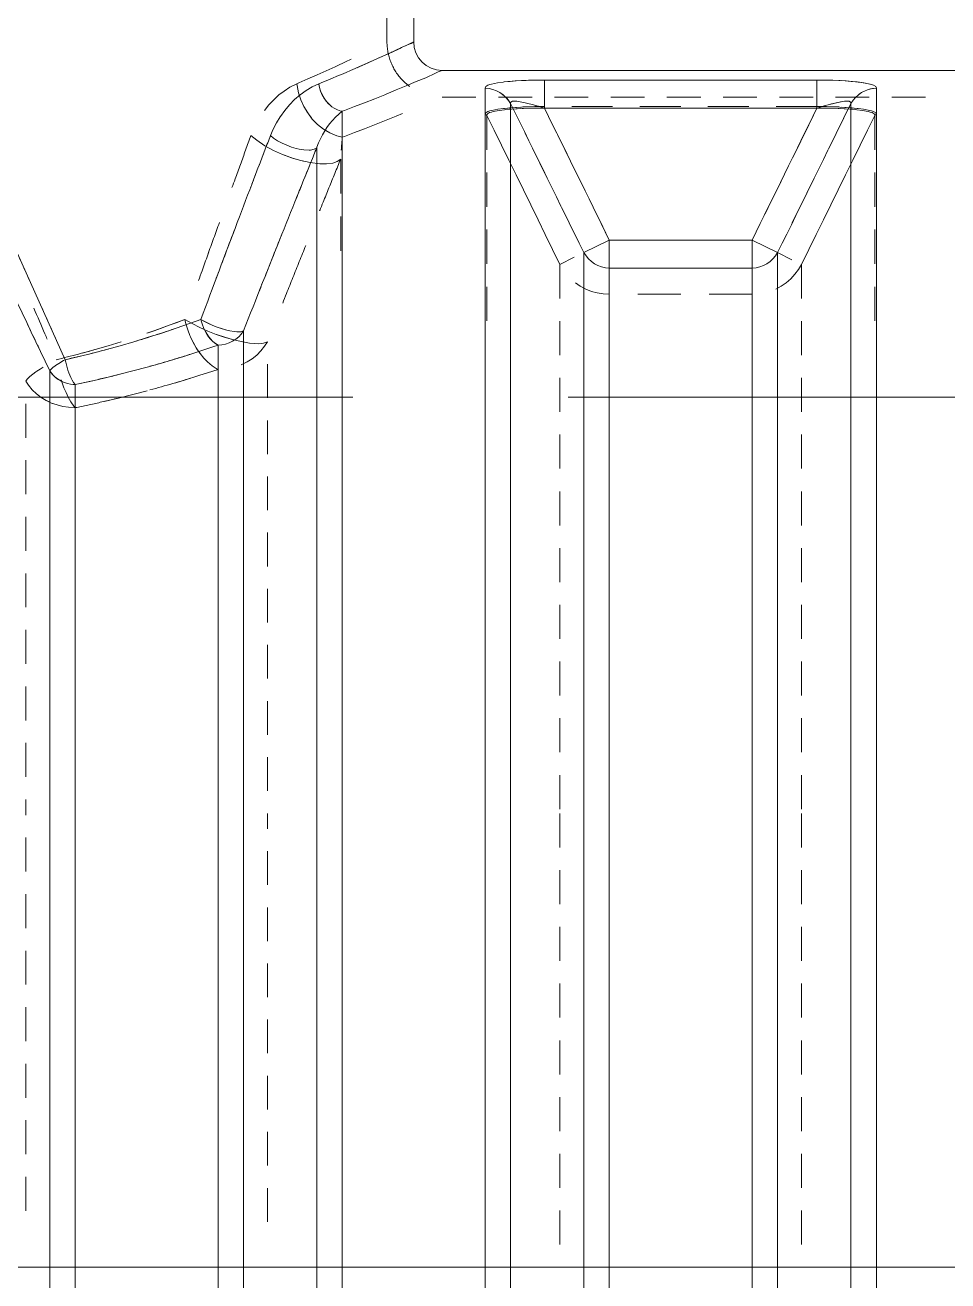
# Model space of a CAD drawing. Header units: millimetres. Extents: x -6181 to 191287, y -8583 to 23546.
# Drawn here: x 90645 to 91181, y 8587 to 9316 of the extents above; entities that cross this region are included whole.
import ezdxf

# ---------------------------------------------------------------- set-up
doc = ezdxf.new("R2010")
doc.units = ezdxf.units.MM
doc.header["$MEASUREMENT"] = 0
doc.linetypes.add('DASHED', pattern=[0.75, 0.5, -0.25])
doc.layers.add('1735-DT-5BR-SEC_BB$0$X--MEP Services', color=251, linetype='Continuous', lineweight=9)
doc.layers.add('W--ELV-1', color=250, linetype='DASHED', lineweight=9)

# ---------------------------------------------------------------- blocks, each defined once
blk = doc.blocks.new('1735-DT-5BR-SEC_BB$0$SPHU30-365 PE TANK (1160x1800) ELEV')
at = {"layer": '1735-DT-5BR-SEC_BB$0$X--MEP Services'}
blk.add_line((-1026.22, 580), (1026.22, 580), dxfattribs=at)
at = {"layer": '1735-DT-5BR-SEC_BB$0$X--MEP Services', "elevation": 0}
blk.add_lwpolyline([(-115.62, 1160, -0.414187), (-129.43, 1173.81), (-129.43, 1222.6, 0.414187), (-143.24, 1236.4), (-633.35, 1236.4, 0.414187), (-647.16, 1222.6), (-647.16, 1173.81, -0.414187), (-660.96, 1160)], format="xyb", dxfattribs=at)
at = {"layer": '1735-DT-5BR-SEC_BB$0$X--MEP Services'}
for points in [[(-131.35, 1152.17, -0.005594), (-131.82, 1152.53, -0.04617), (-135.39, 1155.78, -0.022686), (-136.97, 1157.69, -0.021924), (-138.37, 1159.73, -0.023017), (-139.57, 1161.88, -0.023506), (-140.57, 1164.15, -0.024986), (-141.35, 1166.49, -0.024511), (-141.92, 1168.89, -0.022383), (-142.26, 1171.34, -0.023517), (-142.38, 1173.81), (-142.38, 1191.11)], [(-175.42, 1153.49, 0.01157), (-140.4, 1168.67, -0.011703), (-140.01, 1168.85, 0.000364), (-129.43, 1173.81)], [(-80.62, 19.89, 0.004872), (-82.47, 16.09), (-82.47, 1143.87, 0.261802), (-94.82, 1151.39), (-94.82, 3.43), (-164.04, 3.43)], [(-94.82, 1151.39), (-94.49, 1152.16), (-93.49, 1152.76), (-92.52, 1153.09), (-91.74, 1153.32), (-88.78, 1153.98), (-86.04, 1154.35), (-85.55, 1154.4), (-82.67, 1154.68), (-79.69, 1154.9), (-76.69, 1155.07), (-74.85, 1155.15), (-71.9, 1155.24), (-68.96, 1155.29), (-66.01, 1155.31), (-66.01, 1141.61, -0.000346), (-34.61, 1077.73), (-46.96, 1071.67, 0.262552), (-34.61, 1064.18), (34.61, 1064.18, 0.261599), (46.96, 1071.67)], [(-66.02, 1155.3), (66.01, 1155.3), (66.01, 1141.61, 0.00043), (34.61, 1077.73), (46.96, 1071.67), (46.96, 88.33, 0.00039), (80.62, 19.89)], [(94.82, 6.71), (93.24, 6.85), (91.68, 7.25), (90.18, 7.88), (88.74, 8.7), (87.38, 9.7), (86.14, 10.81), (85.01, 12.04), (84.67, 12.46), (83.74, 13.77), (82.94, 15.14), (82.47, 16.09), (82.47, 1143.87, -0.262734), (94.82, 1151.39), (94.82, 3.43), (164.04, 3.43)], [(46.96, 1071.67, -0.00036), (82.47, 1143.87), (82.49, 1144.33), (82.32, 1144.66), (81.55, 1145.03), (79.81, 1145.05), (77.38, 1144.67), (76.99, 1144.6), (74.84, 1144.15), (73.01, 1143.73), (71.41, 1143.32), (69.97, 1142.9), (68.57, 1142.45), (67.14, 1141.98), (66.01, 1141.61), (-66.01, 1141.61), (-67.54, 1142.12), (-68.95, 1142.58), (-70.35, 1143.01), (-71.83, 1143.43), (-73.47, 1143.84), (-75.38, 1144.27), (-76.99, 1144.6), (-79.43, 1145.01), (-79.82, 1145.05), (-81.55, 1145.03), (-82.32, 1144.66), (-82.49, 1144.33), (-82.47, 1143.87, -0.000402), (-46.96, 1071.67), (-46.96, 88.33)], [(-215.97, 1107.37, 0.00072), (-217.5, 1103.16, -0.00072), (-215.97, 1107.37, -0.001021), (-213.43, 1114.38, -0.000274), (-210.87, 1121.38, -0.000432), (-208.32, 1128.38), (-205.47, 1126.1), (-201.55, 1123.48), (-197.4, 1121.21), (-193.06, 1119.26), (-188.61, 1117.64), (-184.11, 1116.31), (-183.07, 1116.06)], [(-208.32, 1128.38, 0.000589), (-210.87, 1121.38, 0.000589), (-213.43, 1114.37)], [(-208.51, 1103.17, -0.000983), (-206.9, 1107.37, -0.000426), (-204.22, 1114.38, 0.000163), (-201.54, 1121.38)], [(-167.65, 1110.07, 0.000171), (-170.48, 1103.1, 0.000171), (-167.65, 1110.07, -0.000172), (-164.81, 1117.03), (-164.81, 1100.33)], [(-341.33, 1089.29, 0.00183), (-305.82, 1014.44), (-305.49, 1014.93), (-304.84, 1015.6), (-304.1, 1016.19), (-303.32, 1016.72), (-303.04, 1016.91), (-302.25, 1017.42), (-301.46, 1017.92), (-300.68, 1018.41), (-299.88, 1018.89), (-299.08, 1019.35), (-298.28, 1019.8, -0.001751), (-331.99, 1094.8)], [(-170.48, 1103.1, 0.000171), (-173.3, 1096.13, 0.000704), (-174.99, 1091.95)], [(-288.2, 0), (-288.2, 360.76, 0.006422), (-291.14, 512.5, -0.01745), (-293.47, 580), (-483.11, 580), (-483.11, 1007.81), (-482.34, 1008.82), (-481.66, 1009.94), (-481.65, 1009.95), (-481.04, 1011.11), (-480.49, 1012.29), (-480.01, 1013.5), (-479.57, 1014.74), (-479.2, 1015.99), (-478.86, 1017.25), (-478.57, 1018.52), (-478.31, 1019.8, 0.001751), (-444.6, 1094.8)], [(-232, 1062.86, 0.00023), (-233.68, 1058.15, 0.000647), (-232.01, 1062.85, -0.000388), (-229.2, 1070.69, -0.000388), (-226.4, 1078.51, -0.000139), (-223.58, 1086.34)], [(-214.91, 1086.34, 0.000383), (-217.88, 1078.51, 0.000383), (-220.83, 1070.68, 0.000383), (-223.78, 1062.85)], [(-193.32, 1080.59, 0.000379), (-196.44, 1072.8, 0.000379), (-199.55, 1064.99, 0.000379), (-202.65, 1057.19)], [(-181.74, 1075.21, 0.000379), (-184.86, 1067.43, 0.000759), (-187.97, 1059.65, 0.00038), (-191.07, 1051.87)], [(-313.51, 1044.77, 0.000232), (-308.15, 1032.29, 0.001157), (-307.08, 1029.79)], [(-317.72, 1039.36, 0.000448), (-311.78, 1026.9, -0.00112), (-310.59, 1024.4)], [(-303.47, 510.09, -0.016949), (-305.82, 580), (-305.82, 1014.44), (-305.02, 1013.24), (-304.06, 1012.14), (-302.98, 1011.14), (-301.78, 1010.27), (-300.49, 1009.51), (-299.14, 1008.88), (-297.75, 1008.4), (-297.25, 1008.26), (-295.83, 1007.98), (-294.4, 1007.83), (-293.47, 1007.81), (-294.25, 1008.82), (-294.93, 1009.94), (-294.94, 1009.95), (-295.55, 1011.11), (-296.1, 1012.29), (-296.58, 1013.5), (-297.01, 1014.74), (-297.39, 1015.99), (-297.73, 1017.25), (-298.02, 1018.52), (-298.28, 1019.8), (-291.59, 1021.34), (-284.93, 1022.98), (-278.29, 1024.72), (-271.68, 1026.55), (-265.09, 1028.47), (-258.53, 1030.48), (-251.99, 1032.57), (-247.85, 1033.95), (-241.36, 1036.17), (-234.9, 1038.48), (-232.56, 1039.34), (-232.27, 1038.22), (-231.82, 1036.76), (-231.27, 1035.33), (-231.13, 1034.99), (-230.46, 1033.58), (-229.69, 1032.2), (-228.81, 1030.89), (-227.83, 1029.67), (-226.75, 1028.57), (-225.55, 1027.61), (-224.25, 1026.82)], [(-263.88, 1028.84, 0.003339), (-258.62, 1030.46, 0.002748), (-253.37, 1032.13, 0.002558), (-248.14, 1033.85, 0.001315), (-245.02, 1034.91)], [(-302.78, 1019.8, 0.00323), (-297.28, 1021.13, 0.003086), (-291.81, 1022.53, 0.003241), (-286.35, 1024.01, 0.001245), (-283.09, 1024.92)], [(-298.28, 1019.8, 0.002382), (-292.5, 1021.13, 0.00593), (-280.9, 1024.02, 0.00186), (-277.55, 1024.92)], [(-257.24, 1016.6, 0.002451), (-251.71, 1018.17, 0.001881), (-246.19, 1019.8, 0.002054), (-240.68, 1021.47, 0.001242), (-237.38, 1022.51)], [(-271.66, 1012.78, -0.001784), (-275.28, 1011.89, -0.002807), (-281.33, 1010.46, -0.00293), (-287.4, 1009.1, -0.00281), (-293.48, 1007.81), (-294.25, 1008.82), (-294.93, 1009.94), (-294.94, 1009.95), (-295.55, 1011.11), (-296.1, 1012.29), (-296.58, 1013.5), (-297.01, 1014.74), (-297.01, 1014.74)], [(-257.24, 1005.13, 0.002617), (-251.71, 1006.66, 0.002622), (-246.19, 1008.25, 0.002625), (-240.68, 1009.88, 0.002191), (-237.39, 1010.89)], [(-271.67, 1001.41, -0.002898), (-275.29, 1000.54, -0.002813), (-281.33, 999.14, -0.002813), (-287.4, 997.82, -0.003354), (-293.48, 996.56), (-294.11, 997.33), (-295.56, 999.39), (-296.82, 1001.58), (-297.93, 1003.87), (-298.91, 1006.22), (-299.45, 1007.65), (-300.28, 1010.01)]]:
    blk.add_lwpolyline(points, format="xyb", dxfattribs=at)
for points in [[(-129.43, 1173.81), (-130.72, 1173), (-132.45, 1172.38), (-135.36, 1171.04), (-136.19, 1170.62), (-136.79, 1170.32), (-141.36, 1168.23), (-142.08, 1167.91), (-146.67, 1165.85), (-151.25, 1163.78), (-155.84, 1161.74), (-156.86, 1161.3)], [(-142.38, 1173.81), (-142.38, 1173.81)], [(-186.06, 1153.49), (-185.1, 1153.9), (-180.68, 1155.82), (-176.27, 1157.77), (-171.87, 1159.74), (-167.49, 1161.73), (-166.8, 1162.04), (-162.43, 1164.07), (-159.7, 1165.36)], [(-198.85, 1128.38), (-197.54, 1131.44), (-195.95, 1134.54), (-194.11, 1137.53), (-194.02, 1137.66), (-191.94, 1140.54), (-189.65, 1143.26), (-187.15, 1145.81), (-184.47, 1148.13), (-181.6, 1150.21), (-178.59, 1152.01), (-175.4, 1153.51), (-175.06, 1151.7), (-174.52, 1149.9), (-173.77, 1148.16), (-172.84, 1146.5), (-171.73, 1144.96), (-170.46, 1143.57), (-169.04, 1142.36), (-168.04, 1141.69), (-166.4, 1140.85), (-164.67, 1140.29), (-164.04, 1140.15), (-164.04, 3.43)], [(-176.39, 16.09), (-176.39, 1122.53), (-176.3, 1122.79), (-175.54, 1124.82), (-174.66, 1126.8), (-173.67, 1128.74), (-172.71, 1130.4), (-171.52, 1132.24), (-170.22, 1134.02), (-168.82, 1135.71), (-167.32, 1137.31), (-165.73, 1138.79), (-164.04, 1140.15), (-162.97, 1140.55), (-158.08, 1142.41), (-153.2, 1144.3), (-148.34, 1146.23), (-143.49, 1148.2), (-142.72, 1148.51), (-137.89, 1150.54), (-133.07, 1152.56), (-128.23, 1154.54), (-123.57, 1156.39), (-118.81, 1158.6), (-117.51, 1159.29), (-115.62, 1160)], [(-116.49, 1160), (-41.36, 1160)], [(-115.63, 1160), (892.21, 1160)], [(-186.04, 1153.51), (-186.36, 1153.37), (-189.39, 1151.82), (-192.27, 1149.98), (-194.71, 1148.09), (-197.25, 1145.76), (-199.62, 1143.23), (-201.78, 1140.51), (-201.81, 1140.48)], [(-186.04, 1153.51), (-185.93, 1152.68), (-185.21, 1149.18), (-184.11, 1145.76), (-182.63, 1142.46), (-180.78, 1139.34), (-178.57, 1136.43), (-176.64, 1134.39)], [(-175.4, 1153.51), (-175.2, 1152.28), (-174.75, 1150.52), (-174.1, 1148.81), (-173.85, 1148.28), (-172.92, 1146.63), (-171.79, 1145.08), (-170.5, 1143.68)], [(-66.01, 1155.3), (-67.83, 1155.3), (-70.77, 1155.26), (-73.71, 1155.2), (-76.68, 1155.08), (-77.22, 1155.05), (-80.22, 1154.87), (-83.19, 1154.63), (-83.81, 1154.57)], [(66.01, 1155.31), (66.01, 1155.31)], [(66.01, 1155.3), (67.83, 1155.3), (70.76, 1155.26), (73.71, 1155.2), (76.68, 1155.08), (77.22, 1155.05), (80.22, 1154.87), (83.18, 1154.63), (86.03, 1154.35), (86.69, 1154.27), (89.44, 1153.86), (92.52, 1153.09), (93.49, 1152.77), (94.49, 1152.15), (94.82, 1151.39)], [(86.41, 1148.4), (87.65, 1149.24), (89.02, 1149.98), (90.44, 1150.58), (91.89, 1151.02), (93.36, 1151.29), (94.82, 1151.39), (94.49, 1152.16), (93.49, 1152.76), (92.52, 1153.09), (91.74, 1153.32), (88.78, 1153.98), (86.03, 1154.35), (85.54, 1154.4), (82.67, 1154.68), (79.69, 1154.9), (77.89, 1155.01)], [(-115.63, 1147.06), (-99.28, 1147.06)], [(-82.47, 1143.87), (-83.22, 1145.12), (-84.13, 1146.3), (-85.19, 1147.39), (-86.37, 1148.37), (-87.66, 1149.24), (-88.99, 1149.96)], [(-88.39, 1147.06), (-72.04, 1147.06)], [(-61.15, 1147.06), (-44.81, 1147.06)], [(-33.91, 1147.06), (-17.57, 1147.06)], [(-6.67, 1147.06), (9.67, 1147.06)], [(20.57, 1147.06), (36.91, 1147.06)], [(47.81, 1147.06), (64.15, 1147.06)], [(82.47, 1143.87), (82.48, 1144.33), (82.32, 1144.66), (81.55, 1145.03), (79.81, 1145.05), (79.42, 1145.01), (76.99, 1144.6), (75.38, 1144.27), (73.47, 1143.84), (72.77, 1143.66)], [(75.05, 1147.06), (91.39, 1147.06)], [(102.28, 1147.06), (118.63, 1147.06)], [(-164.55, 1121.29), (-164.47, 1122.35), (-164.39, 1123.41), (-164.31, 1124.48), (-164.24, 1125.29), (-164.15, 1126.35), (-164.07, 1127.41), (-164.04, 1127.66), (-166.7, 1128.31), (-170.02, 1129.66), (-173.14, 1131.52), (-176.01, 1133.8), (-178.57, 1136.43), (-179.12, 1137.09), (-181.2, 1139.99)], [(-164.04, 1127.65), (-163.03, 1128.02), (-158.14, 1129.84), (-153.26, 1131.68), (-148.39, 1133.56), (-143.54, 1135.49), (-142.77, 1135.81), (-137.94, 1137.78), (-134.88, 1139.04)], [(-94.82, 1138.64), (-94.49, 1139.39), (-93.49, 1139.99), (-92.47, 1140.32), (-91.61, 1140.55), (-88.65, 1141.18), (-85.92, 1141.54), (-85.44, 1141.59), (-82.57, 1141.86), (-79.59, 1142.08), (-77.88, 1142.17)], [(-77.56, 1141.47), (-79.2, 1141.39), (-82.1, 1141.22), (-84.9, 1140.99), (-85.37, 1140.95), (-88.03, 1140.63), (-90.91, 1140.04), (-91.77, 1139.81), (-92.74, 1139.5), (-93.73, 1138.91), (-94.05, 1138.17), (-94.24, 1138.42), (-94.46, 1138.54)], [(-83.38, 1116.52), (-86.94, 1123.74), (-90.49, 1130.95), (-94.05, 1138.17), (-94.05, 1121.57)], [(-94.05, 1138.17), (-94.05, 1138.17)], [(-66.01, 1142.47), (-67.74, 1142.46), (-70.68, 1142.43), (-73.62, 1142.36), (-76.59, 1142.25), (-77.1, 1142.22), (-80.11, 1142.04), (-83.07, 1141.82), (-83.8, 1141.75)], [(-66.01, 1141.61), (-67.67, 1141.63), (-70.53, 1141.63), (-73.39, 1141.6), (-76.28, 1141.52), (-76.79, 1141.5), (-79.71, 1141.37), (-82.6, 1141.18), (-83.32, 1141.12)], [(-33.01, 1142.47), (-52.81, 1142.47)], [(0, 1142.47), (-19.81, 1142.47)], [(33, 1142.47), (13.2, 1142.47)], [(83.8, 1141.75), (83.07, 1141.82), (80.11, 1142.04), (77.1, 1142.22), (76.59, 1142.25), (73.61, 1142.36), (70.67, 1142.43), (67.74, 1142.46), (66.01, 1142.47), (46.21, 1142.47)], [(56.58, 1122.45), (59.72, 1128.84), (62.87, 1135.22), (66.01, 1141.61), (67.67, 1141.63), (70.53, 1141.63), (73.39, 1141.6), (76.28, 1141.52), (76.79, 1141.5), (79.71, 1141.37), (82.6, 1141.18), (83.32, 1141.12)], [(82.47, 1143.87), (78.91, 1136.65), (75.36, 1129.43), (71.8, 1122.21)], [(94.05, 1138.17), (93.73, 1138.91), (92.74, 1139.5), (91.76, 1139.81), (90.91, 1140.04), (88.02, 1140.63), (85.37, 1140.95), (84.9, 1140.99), (82.1, 1141.22), (79.2, 1141.39), (77.55, 1141.47)], [(94.82, 1138.64), (94.49, 1139.39), (93.49, 1139.99), (92.47, 1140.32), (91.61, 1140.55), (88.65, 1141.18), (85.92, 1141.54), (85.44, 1141.59), (82.57, 1141.86), (79.59, 1142.08), (77.87, 1142.17)], [(82.47, 1143.87), (82.47, 1143.87)], [(83.38, 1116.52), (86.94, 1123.74), (90.49, 1130.95), (94.05, 1138.17), (94.05, 1121.57)], [(94.05, 1138.17), (94.16, 1138.32)], [(94.05, 1138.17), (94.05, 1138.17)], [(94.69, 1138.61), (94.51, 1138.58), (94.35, 1138.48)], [(94.82, 1138.63), (94.82, 1138.63)], [(-176.64, 1134.39), (-176.64, 1134.39)], [(-64.7, 1107.78), (-68.25, 1115), (-71.8, 1122.22), (-75.36, 1129.43)], [(-50.3, 1109.67), (-53.44, 1116.06), (-56.58, 1122.45), (-59.73, 1128.83), (-59.73, 1128.84)], [(-76.28, 1102.09), (-79.83, 1109.31), (-83.39, 1116.52), (-86.94, 1123.73)], [(76.27, 1102.09), (79.83, 1109.31), (83.38, 1116.52), (86.94, 1123.73)], [(-164.82, 1117.03), (-166.45, 1115.86), (-168.67, 1115.09), (-171.71, 1114.74), (-172.09, 1114.72), (-174.94, 1114.76), (-179.59, 1115.3), (-184.12, 1116.31), (-187.62, 1117.32), (-192.08, 1118.87), (-192.08, 1118.88)], [(-164.81, 1117.03), (-164.81, 1117.03)], [(-94.05, 1110.5), (-94.05, 1093.9)], [(50.3, 1109.67), (47.16, 1103.29), (44.02, 1096.9), (40.88, 1090.51)], [(50.3, 1109.67), (50.3, 1109.67)], [(64.7, 1107.78), (61.15, 1100.56), (57.6, 1093.33), (54.05, 1086.11)], [(94.05, 1110.5), (94.05, 1093.9)], [(-76.28, 1102.09), (-72.73, 1094.87), (-69.18, 1087.65), (-65.63, 1080.43)], [(-76.28, 1102.09), (-76.28, 1102.09)], [(76.28, 1102.09), (72.72, 1094.87), (69.18, 1087.65), (65.63, 1080.43)], [(76.28, 1102.09), (76.28, 1102.09)], [(-34.61, 1077.73), (-37.75, 1084.12), (-40.89, 1090.51), (-44.02, 1096.89)], [(-44.02, 1096.89), (-44.02, 1096.89)], [(-46.96, 1071.67), (-50.5, 1078.89), (-54.05, 1086.12), (-57.6, 1093.34)], [(-164.81, 1089.21), (-164.81, 1072.51)], [(-69.18, 1087.65), (-65.63, 1080.43), (-62.08, 1073.21), (-58.54, 1065.99), (-58.54, 1049.49)], [(69.17, 1087.65), (65.63, 1080.43), (62.08, 1073.21), (58.54, 1065.99), (58.54, 1049.49)], [(-94.05, 1082.84), (-94.05, 1066.24)], [(-34.61, 1077.73), (34.61, 1077.73)], [(34.61, 1077.72), (34.61, 82.28), (-34.61, 82.28)], [(-34.61, 82.28), (-34.61, 1077.72)], [(94.05, 1082.84), (94.05, 1066.24)], [(46.96, 1071.67), (53.9, 1068.26)], [(-58.54, 1065.99), (-51.59, 1069.4)], [(58.54, 1065.99), (57.1, 1063.53), (55.35, 1061.17), (53.34, 1059.01), (51.11, 1057.08), (48.67, 1055.4), (48.62, 1055.37), (46.02, 1054)], [(58.54, 1065.99), (58.54, 1065.99)], [(-94.05, 1055.17), (-94.05, 1038.58)], [(-34.61, 1051.48), (-34.68, 1051.48), (-37.59, 1051.65), (-40.48, 1052.13), (-43.32, 1052.92), (-46.06, 1054.01), (-48.68, 1055.4), (-51.05, 1057.03)], [(94.05, 1055.17), (94.05, 1038.58)], [(0, 1051.48), (-20.77, 1051.48)], [(34.61, 1051.48), (13.84, 1051.48)], [(34.61, 1051.48), (34.61, 1051.48)], [(-233.12, 1023.01), (-234.78, 1025.5), (-236.28, 1028.17), (-237.58, 1030.91), (-237.86, 1031.57), (-238.92, 1034.34), (-239.8, 1037.16), (-240.34, 1039.34), (-242.58, 1038.48), (-248.71, 1036.17), (-254.86, 1033.95), (-258.78, 1032.58), (-258.78, 1032.58)], [(-240.35, 1039.33), (-241.6, 1038.84), (-244.55, 1037.73), (-247.5, 1036.62), (-249.21, 1035.99), (-252.17, 1034.91), (-255.15, 1033.85), (-258.12, 1032.81)], [(-240.34, 1039.34), (-240.34, 1039.34)], [(-240.34, 1039.34), (-236.84, 1037.32), (-233.06, 1035.38), (-229.17, 1033.63), (-225.22, 1032.08), (-221.21, 1030.71), (-217.18, 1029.54), (-216.97, 1029.49)], [(-232.56, 1039.34), (-232.56, 1039.35)], [(-232.56, 1039.34), (-230.75, 1038.3), (-228.8, 1037.3), (-226.79, 1036.4), (-224.75, 1035.59), (-222.68, 1034.89), (-220.6, 1034.29), (-220.49, 1034.26)], [(-58.54, 1038.49), (-58.54, 1022)], [(58.54, 1038.49), (58.54, 1022)], [(-271.22, 1028.48), (-277.48, 1026.56), (-283.76, 1024.72), (-290.08, 1022.99)], [(-224.25, 1026.83), (-224.47, 1026.93), (-225.77, 1027.74), (-226.93, 1028.76), (-227.8, 1029.71), (-228.73, 1030.92), (-229.55, 1032.22), (-230.28, 1033.58), (-230.3, 1033.61)], [(-213.05, 1017.32), (-210.47, 1018.56), (-210.19, 1018.71), (-207.75, 1020.26), (-205.49, 1022.07), (-203.46, 1024.11), (-201.67, 1026.35), (-200.33, 1028.5), (-202.15, 1027.76), (-204.54, 1027.52), (-206.66, 1027.63), (-208.95, 1027.88), (-213.12, 1028.58), (-217.18, 1029.54), (-221.03, 1030.66), (-225.04, 1032.01), (-225.06, 1032.02)], [(-211.91, 1033.75), (-211.91, 1033.75)], [(-200.33, 1028.49), (-200.33, 1028.49)], [(-224.25, 1026.83), (-226.75, 1025.98), (-233.57, 1023.73), (-240.42, 1021.56), (-244.76, 1020.22), (-251.65, 1018.18), (-258.56, 1016.23), (-265.5, 1014.36), (-272.46, 1012.58), (-279.45, 1010.89), (-286.45, 1009.3), (-293.47, 1007.81)], [(-236.22, 1028.11), (-236.11, 1027.9), (-234.65, 1025.29), (-232.96, 1022.82), (-231.06, 1020.5), (-229.44, 1018.83), (-227.16, 1016.87), (-224.64, 1015.28), (-224.25, 1015.09), (-226.78, 1014.25), (-233.6, 1012.06), (-240.45, 1009.94), (-244.77, 1008.65), (-244.78, 1008.65)], [(-299.18, 1008.92), (-300.02, 1009.27), (-301.33, 1009.98), (-302.56, 1010.82), (-303.69, 1011.77), (-304.7, 1012.83), (-305.56, 1014), (-305.82, 1014.44), (-305.49, 1014.93), (-304.84, 1015.6), (-304.1, 1016.19), (-303.32, 1016.72), (-303.04, 1016.91), (-302.25, 1017.42), (-301.49, 1017.91)], [(-302.78, 1019.8), (-302.78, 1019.8)], [(-200.33, 1001.29), (-200.33, 1017.61)], [(-317.4, 1009.41), (-316.74, 1010.37), (-315.5, 1011.66), (-314.07, 1012.8), (-312.54, 1013.84), (-312, 1014.19), (-310.48, 1015.19), (-309, 1016.13)], [(-304.58, 998.65), (-307.14, 999.82), (-307.54, 1000.03), (-309.98, 1001.52), (-312.25, 1003.26), (-314.3, 1005.23), (-316.1, 1007.42), (-317.4, 1009.41), (-316.74, 1010.37), (-315.5, 1011.66), (-314.07, 1012.8), (-312.54, 1013.84), (-312, 1014.19), (-310.48, 1015.19), (-309, 1016.13)], [(-224.25, 1015.09), (-224.25, 1015.09)], [(-58.54, 1011), (-58.54, 994.51)], [(58.54, 1011), (58.54, 994.51)], [(-317.4, 1009.41), (-317.4, 1009.41)], [(-309.61, 1001.27), (-307.54, 1000.03), (-304.96, 998.81), (-302.28, 997.85), (-299.52, 997.16), (-296.73, 996.73), (-293.91, 996.56), (-293.47, 996.56), (-294.11, 997.33), (-295.56, 999.39), (-296.82, 1001.58), (-297.93, 1003.87), (-298.91, 1006.22), (-299.46, 1007.65), (-300.28, 1010.01)], [(-293.47, 580), (-293.47, 1007.81)], [(-258.58, 1004.76), (-265.52, 1002.94), (-272.47, 1001.21), (-279.45, 999.56)], [(-317.4, 982.01), (-317.4, 998.45)], [(-293.48, 996.56), (-293.48, 996.56)], [(-293.47, 996.56), (-293.47, 996.56)], [(-200.33, 974.08), (-200.33, 990.4)], [(-58.54, 983.51), (-58.54, 967.01)], [(58.54, 983.51), (58.54, 967.01)], [(-317.4, 954.62), (-317.4, 971.06)], [(-200.33, 946.87), (-200.33, 963.2)], [(-58.54, 956.01), (-58.54, 939.52)], [(58.54, 956.01), (58.54, 939.52)], [(-317.4, 927.22), (-317.4, 943.66)], [(-200.33, 919.66), (-200.33, 935.99)], [(-58.54, 928.52), (-58.54, 912.02)], [(58.54, 928.52), (58.54, 912.02)], [(-317.4, 899.83), (-317.4, 916.26)], [(-200.33, 892.45), (-200.33, 908.78)], [(-58.54, 901.03), (-58.54, 884.53)], [(58.54, 901.03), (58.54, 884.53)], [(-317.4, 872.43), (-317.4, 888.87)], [(-200.33, 865.25), (-200.33, 881.57)], [(-58.54, 873.53), (-58.54, 857.03)], [(58.54, 873.53), (58.54, 857.03)], [(-317.4, 845.04), (-317.4, 861.48)], [(-200.33, 838.04), (-200.33, 854.36)], [(-58.54, 846.04), (-58.54, 829.54)], [(58.54, 846.04), (58.54, 829.54)], [(-317.4, 817.64), (-317.4, 834.08)], [(-200.33, 810.83), (-200.33, 827.15)], [(-58.54, 818.54), (-58.54, 802.04)], [(58.54, 818.54), (58.54, 802.04)], [(-317.4, 799.16), (-317.4, 806.68)], [(-200.33, 792.53), (-200.33, 799.94)], [(-58.54, 799.96), (-58.54, 783.46)], [(58.54, 799.96), (58.54, 783.46)], [(-317.4, 771.77), (-317.4, 788.2)], [(-200.33, 765.32), (-200.33, 781.64)], [(-58.54, 772.46), (-58.54, 755.96)], [(58.54, 772.46), (58.54, 755.96)], [(-317.4, 744.37), (-317.4, 760.81)], [(-200.33, 738.11), (-200.33, 754.43)], [(-58.54, 744.97), (-58.54, 728.47)], [(58.54, 744.97), (58.54, 728.47)], [(-317.4, 716.97), (-317.4, 733.41)], [(-200.33, 710.9), (-200.33, 727.23)], [(-58.54, 717.47), (-58.54, 700.98)], [(58.54, 717.47), (58.54, 700.98)], [(-317.4, 689.58), (-317.4, 706.02)], [(-200.33, 683.69), (-200.33, 700.02)], [(-58.54, 689.98), (-58.54, 673.48)], [(58.54, 689.98), (58.54, 673.48)], [(-317.4, 662.18), (-317.4, 678.62)], [(-200.33, 656.48), (-200.33, 672.81)], [(-58.54, 662.48), (-58.54, 645.99)], [(58.54, 662.48), (58.54, 645.99)], [(-317.4, 634.79), (-317.4, 651.23)], [(-200.33, 629.27), (-200.33, 645.6)], [(-58.54, 634.99), (-58.54, 618.49)], [(58.54, 634.99), (58.54, 618.49)], [(-317.4, 607.4), (-317.4, 623.83)], [(-200.33, 602.07), (-200.33, 618.39)], [(-58.54, 607.5), (-58.54, 591)], [(58.54, 607.5), (58.54, 591)]]:
    blk.add_lwpolyline(points, dxfattribs=at)
for points in [[(-176.39, 1122.53, 0.001252), (-193.32, 1080.59, 0.00183), (-211.9, 1033.74), (-213.25, 1033.29), (-215.17, 1033.3), (-215.17, 1033.3), (-216.36, 1033.43), (-218.51, 1033.79), (-220.6, 1034.28), (-222.59, 1034.86), (-224.66, 1035.56), (-226.7, 1036.36), (-228.71, 1037.26), (-230.67, 1038.25), (-232.56, 1039.34, -0.001749), (-214.91, 1086.34, -0.001327), (-198.84, 1128.38), (-197.37, 1127.2), (-195.36, 1125.85), (-193.21, 1124.68), (-190.97, 1123.68), (-188.68, 1122.84), (-186.35, 1122.15), (-184.98, 1121.82), (-182.61, 1121.43), (-180.15, 1121.33), (-179.42, 1121.37), (-177.61, 1121.75)], [(-211.9, 88.33, 0.262552), (-224.25, 95.82), (-288.2, 95.82), (-290.3, 95.65), (-292.38, 95.16), (-294.38, 94.37), (-296.24, 93.27), (-297.91, 91.9), (-297.96, 91.85), (-299.37, 90.21), (-300.5, 88.37), (-301.33, 86.38), (-301.84, 84.3), (-302.01, 82.28), (-224.25, 82.28), (-224.25, 1026.83, 0.257077), (-211.9, 1033.74), (-211.9, 88.33), (-224.25, 82.28, 0.000413), (-190.59, 13.81), (-178.24, 19.89, -0.000446)]]:
    blk.add_lwpolyline(points, format="xyb", close=True, dxfattribs=at)
blk.add_arc((13390.9, 7217.01), 15026.63, 204.14765, 204.199901, dxfattribs=at)
for points in [[(-198.84, 1128.38), (-199.74, 1126.05), (-200.64, 1123.72), (-201.54, 1121.38)], [(-176.39, 1122.52), (-177.34, 1120.19), (-178.28, 1117.87), (-179.23, 1115.54)], [(-213.43, 1114.38), (-214.28, 1112.04), (-215.13, 1109.71), (-215.97, 1107.37)], [(-179.23, 1115.54), (-180.17, 1113.21), (-181.11, 1110.88), (-182.06, 1108.56)], [(-164.82, 1117.03), (-165.76, 1114.71), (-166.71, 1112.39), (-167.65, 1110.07)], [(-182.06, 1108.56), (-183, 1106.23), (-183.94, 1103.9), (-184.88, 1101.57)], [(-184.88, 1101.57), (-185.45, 1100.17), (-186.01, 1098.77), (-186.57, 1097.38)], [(-170.48, 1103.1), (-171.42, 1100.78), (-172.36, 1098.45), (-173.3, 1096.13)], [(-173.3, 1096.13), (-173.87, 1094.74), (-174.43, 1093.34), (-175, 1091.95)], [(-223.58, 1086.34), (-224.52, 1083.73), (-225.46, 1081.12), (-226.4, 1078.51)], [(-226.4, 1078.51), (-227.34, 1075.9), (-228.27, 1073.29), (-229.21, 1070.68)], [(-229.21, 1070.68), (-230.14, 1068.07), (-231.08, 1065.46), (-232.01, 1062.85)], [(-223.78, 1062.85), (-224.37, 1061.28), (-224.95, 1059.71), (-225.54, 1058.15)], [(-315.2, 1057.27), (-314.82, 1056.44), (-314.45, 1055.6), (-314.08, 1054.77)], [(-202.65, 1057.19), (-203.27, 1055.63), (-203.89, 1054.06), (-204.51, 1052.5)], [(-191.07, 1051.87), (-191.7, 1050.31), (-192.31, 1048.75), (-192.93, 1047.2)], [(-309.57, 1044.77), (-307.69, 1040.61), (-305.81, 1036.45), (-303.93, 1032.28)], [(-303.93, 1032.28), (-303.56, 1031.45), (-303.18, 1030.62), (-302.8, 1029.79)]]:
    blk.add_open_spline(points, degree=3, dxfattribs=at)
blk = doc.blocks.new('1735-DT-5BR-SEC_BB')
at = {"layer": '1735-DT-5BR-SEC_BB$0$X--MEP Services', "xscale": 1.198069287097187, "yscale": 1.198069287097187, "zscale": 1.198069287097187}
blk.add_blockref('1735-DT-5BR-SEC_BB$0$SPHU30-365 PE TANK (1160x1800) ELEV', (91026.11, 7900), dxfattribs=at)

msp = doc.modelspace()

# ---------------------------------------------------------------- block references
msp.add_blockref('1735-DT-5BR-SEC_BB', (0, 0))

# ---------------------------------------------------------------- next in the draw order: linework, layer by layer
at = {"layer": 'W--ELV-1', "ltscale": 500}
msp.add_lwpolyline([(102460.7, 9100), (81257.51, 9100)], dxfattribs=at)

doc.saveas('drawing.dxf')
